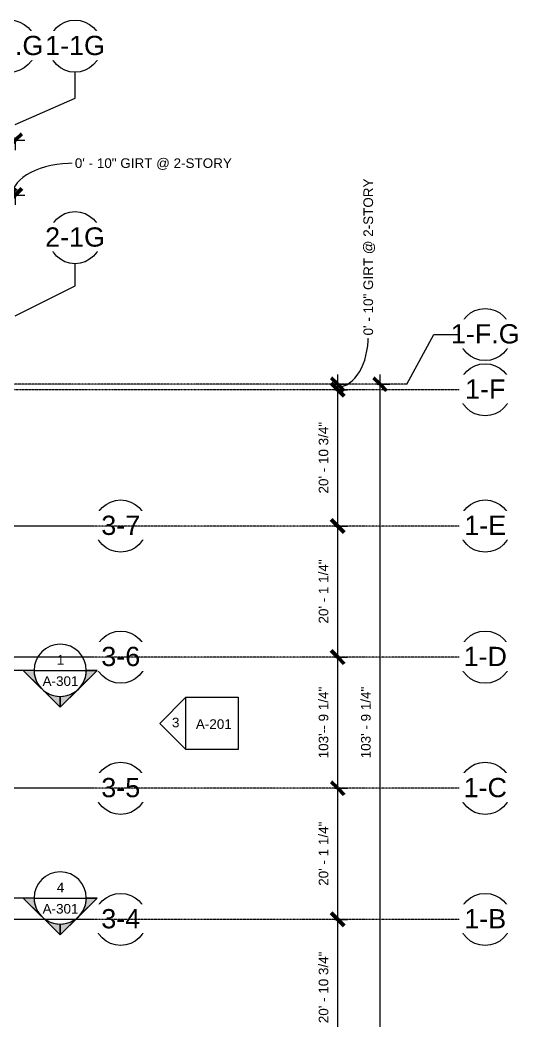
# Model space of a CAD drawing. Header units: inches. Extents: x 21341 to 27231, y -23509 to -20035.
# Drawn here: x 26290 to 27230, y -22296 to -20454 of the extents above; entities that cross this region are included whole.
import ezdxf

# ---------------------------------------------------------------- set-up
doc = ezdxf.new("R2010")
doc.units = ezdxf.units.IN
doc.header["$MEASUREMENT"] = 0
doc.linetypes.add('Grid Line 1_2_', pattern=[0.875, 0.5, -0.125, 0.125, -0.125])
for name, color, linetype, lineweight in [('A-ANNO-DIMS', 211, 'Continuous', 9), ('A-ANNO-DIMS-192', 211, 'Continuous', 9), ('G-ANNO-SYMB', 111, 'Continuous', 9), ('S-GRID', 1, 'Continuous', 9), ('S-GRID-IDEN', 1, 'Continuous', 9)]:
    doc.layers.add(name, color=color, linetype=linetype, lineweight=lineweight)
doc.styles.add('Arial', font='arial.ttf', dxfattribs={"height": 35.407186})
doc.styles.add('Arial_1', font='arial.ttf', dxfattribs={"height": 17.703593})
doc.dimstyles.new('Linear_-_3_32__Arial', dxfattribs={"dimscale": 12, "dimtxt": 18, "dimasz": 2, "dimexe": 1.5, "dimexo": 1, "dimgap": 1, "dimtad": 1, "dimdec": 4, "dimrnd": 0.0625, "dimzin": 1, "dimdsep": 46, "dimlunit": 4, "dimtxsty": 'Arial_1', "dimblk1": 'OBLIQUE', "dimblk2": 'OBLIQUE', "dimsah": 1, "dimcen": 0.09, "dimdle": 1.5, "dimazin": 0, "dimtfac": 1, "dimtdec": 4, "dimtix": 1, "dimtmove": 1, "dimatfit": 3, "dimfxl": 1, "dimtvp": 1, "dimtfill": 1, "dimfrac": 2, "dimtolj": 1, "dimtzin": 0, "dimarcsym": 2})
doc.dimstyles.new('Linear_-_3_32__Arial_1', dxfattribs={"dimscale": 12, "dimtxt": 18, "dimasz": 2, "dimexe": 1.5, "dimexo": 1, "dimgap": 1, "dimtad": 1, "dimdec": 4, "dimrnd": 0.0625, "dimzin": 1, "dimdsep": 46, "dimlunit": 4, "dimtxsty": 'Arial_1', "dimblk1": 'OBLIQUE', "dimblk2": 'OBLIQUE', "dimsah": 1, "dimcen": 0.09, "dimdle": 1.5, "dimazin": 0, "dimtfac": 1, "dimtdec": 4, "dimtix": 1, "dimtmove": 0, "dimatfit": 3, "dimfxl": 1, "dimtvp": 1, "dimtfill": 1, "dimfrac": 2, "dimtolj": 1, "dimtzin": 0, "dimarcsym": 2})

# ---------------------------------------------------------------- blocks, each defined once
blk = doc.blocks.new('Grid - Grid Head - Circle-14747-First Floor Plan')
at = {"layer": 'S-GRID-IDEN'}
blk.add_circle((0, 0), 0.25, dxfattribs=at)
blk = doc.blocks.new('Section - Section Head - Filled-1526-First Floor Plan')
at = {"layer": 'G-ANNO-SYMB'}
h = blk.add_hatch(color=256, dxfattribs=at)
edge = h.paths.add_edge_path(flags=0)
edge.add_line((-0.4268, 0.1768), (-0.25, 0.3536))
edge.add_line((-0.25, 0.3536), (-0.25, 0.25))
edge.add_arc((-0.25, 0), 0.25, 90, 135)
h = blk.add_hatch(color=256, dxfattribs=at)
edge = h.paths.add_edge_path(flags=0)
edge.add_arc((-0.25, 0), 0.25, 45, 90)
edge.add_line((-0.25, 0.25), (-0.25, 0.3536))
edge.add_line((-0.25, 0.3536), (-0.0732, 0.1768))
h = blk.add_hatch(color=256, dxfattribs=at)
edge = h.paths.add_edge_path(flags=0)
edge.add_arc((-0.25, 0), 0.2503, 137.9216, 180)
edge.add_line((-0.5003, 0), (-0.6036, 0))
edge.add_line((-0.6036, 0), (-0.4358, 0.1678))
h = blk.add_hatch(color=256, dxfattribs=at)
edge = h.paths.add_edge_path(flags=0)
edge.add_line((-0.0642, 0.1678), (0.1036, 0))
edge.add_line((0.1036, 0), (0.0003, 0))
edge.add_arc((-0.25, 0), 0.2503, 0, 42.0784)
for p, q in [((-0.25, 0.3536), (-0.6036, 0)), ((-0.25, 0.3536), (-0.4268, 0.1768)), ((-0.25, 0.3536), (0.1036, 0)), ((-0.25, 0.25), (-0.25, 0.3536)), ((-0.0732, 0.1768), (-0.25, 0.3536)), ((-0.25, 0.3536), (-0.25, 0.25)), ((-0.4358, 0.1678), (-0.6036, 0)), ((0.1036, 0), (-0.0642, 0.1678)), ((-0.6036, 0), (-0.5003, 0)), ((0.0003, 0), (0.1036, 0)), ((-0.5, 0), (-0.6036, 0)), ((0, 0), (0.1036, 0))]:
    blk.add_line(p, q, dxfattribs=at)
for radius, start, end in [(0.25, 360, 180), (0.25, 90, 135), (0.25, 45, 90), (0.2503, 137.9216, 180), (0.2503, 0, 42.0784), (0.25, 180, 360)]:
    blk.add_arc((-0.25, 0), radius, start, end, dxfattribs=at)
blk = doc.blocks.new('Elevation - Detail Number-93309-First Floor Plan')
at = {"layer": 'G-ANNO-SYMB'}
for p, q in [((-0.25, -0.25), (-0.25, 0.25)), ((-0.25, 0.25), (0.25, 0.25)), ((0.25, 0.25), (0.25, -0.25)), ((0.25, -0.25), (-0.25, -0.25))]:
    blk.add_line(p, q, dxfattribs=at)
blk = doc.blocks.new('Elevation - Detail Number-93036-First Floor Plan')
at = {"layer": 'G-ANNO-SYMB'}
for p, q in [((0, 0.25), (-0.25, 0)), ((0.25, 0), (0, 0.25)), ((-0.25, 0), (0.25, 0))]:
    blk.add_line(p, q, dxfattribs=at)
blk = doc.blocks.new('DIMBLOCK37-First Floor Plan')
at = {"layer": 'A-ANNO-DIMS-192', "lineweight": 50}
for p, q in [((26874.4, -22108.8), (26862.4, -22096.8)), ((26874.4, -22108.8), (26886.4, -22120.8)), ((26874.4, -22359.6), (26862.4, -22347.6)), ((26874.4, -22359.6), (26886.4, -22371.6))]:
    blk.add_line(p, q, dxfattribs=at)
at = {"layer": 'A-ANNO-DIMS-192'}
for p, q in [((26869.4, -22108.8), (26892.4, -22108.8)), ((26874.4, -22108.8), (26869.4, -22108.8)), ((26874.4, -22359.6), (26874.4, -22108.8)), ((26869.4, -22359.6), (26892.4, -22359.6)), ((26874.4, -22359.6), (26869.4, -22359.6))]:
    blk.add_line(p, q, dxfattribs=at)
at = {"layer": 'A-ANNO-DIMS-192', "color": 0, "insert": (26839.4, -22299.7), "char_height": 17.704, "width": 157.182, "attachment_point": 1, "rotation": 90, "line_spacing_factor": 0.938532, "style": 'Arial_1', "bg_fill": 3, "box_fill_scale": 1.25, "bg_fill_color": 0, "bg_fill_transparency": 0}
blk.add_mtext('20\' - 10 3/4"', dxfattribs=at)
blk = doc.blocks.new('_Oblique')
at = {"color": 0, "linetype": 'ByBlock', "lineweight": -2}
blk.add_line((-0.5, -0.5), (0.5, 0.5), dxfattribs=at)
blk = doc.blocks.new('DIMBLOCK38-First Floor Plan')
at = {"layer": 'A-ANNO-DIMS-192', "lineweight": 50}
for p, q in [((26874.4, -21867.6), (26862.4, -21855.6)), ((26874.4, -21867.6), (26886.4, -21879.6)), ((26874.4, -22108.8), (26862.4, -22096.8)), ((26874.4, -22108.8), (26886.4, -22120.8))]:
    blk.add_line(p, q, dxfattribs=at)
at = {"layer": 'A-ANNO-DIMS-192'}
for p, q in [((26869.4, -21867.6), (26892.4, -21867.6)), ((26874.4, -21867.6), (26869.4, -21867.6)), ((26874.4, -22108.8), (26874.4, -21867.6)), ((26869.4, -22108.8), (26892.4, -22108.8)), ((26874.4, -22108.8), (26869.4, -22108.8))]:
    blk.add_line(p, q, dxfattribs=at)
at = {"layer": 'A-ANNO-DIMS-192', "color": 0, "insert": (26839.4, -22046.9), "char_height": 17.704, "width": 140.898, "attachment_point": 1, "rotation": 90, "line_spacing_factor": 0.938532, "style": 'Arial_1', "bg_fill": 3, "box_fill_scale": 1.25, "bg_fill_color": 0, "bg_fill_transparency": 0}
blk.add_mtext('20\' - 1 1/4"', dxfattribs=at)
blk = doc.blocks.new('DIMBLOCK39-First Floor Plan')
at = {"layer": 'A-ANNO-DIMS-192', "lineweight": 50}
for p, q in [((26874.4, -21626.3), (26862.4, -21614.3)), ((26874.4, -21626.3), (26886.4, -21638.3)), ((26874.4, -21867.6), (26862.4, -21855.6)), ((26874.4, -21867.6), (26886.4, -21879.6))]:
    blk.add_line(p, q, dxfattribs=at)
at = {"layer": 'A-ANNO-DIMS-192'}
for p, q in [((26869.4, -21626.3), (26892.4, -21626.3)), ((26874.4, -21626.3), (26869.4, -21626.3)), ((26874.4, -21867.6), (26874.4, -21626.3)), ((26869.4, -21867.6), (26892.4, -21867.6)), ((26874.4, -21867.6), (26869.4, -21867.6))]:
    blk.add_line(p, q, dxfattribs=at)
at = {"layer": 'A-ANNO-DIMS-192', "color": 0, "insert": (26839.4, -21805.6), "char_height": 17.704, "width": 140.898, "attachment_point": 1, "rotation": 90, "line_spacing_factor": 0.938532, "style": 'Arial_1', "bg_fill": 3, "box_fill_scale": 1.25, "bg_fill_color": 0, "bg_fill_transparency": 0}
blk.add_mtext('20\' - 1 1/4"', dxfattribs=at)
blk = doc.blocks.new('DIMBLOCK40-First Floor Plan')
at = {"layer": 'A-ANNO-DIMS-192', "lineweight": 50}
for p, q in [((26874.4, -21385.1), (26862.4, -21373.1)), ((26874.4, -21385.1), (26886.4, -21397.1)), ((26874.4, -21626.3), (26862.4, -21614.3)), ((26874.4, -21626.3), (26886.4, -21638.3))]:
    blk.add_line(p, q, dxfattribs=at)
at = {"layer": 'A-ANNO-DIMS-192'}
for p, q in [((26869.4, -21385.1), (26892.4, -21385.1)), ((26874.4, -21385.1), (26869.4, -21385.1)), ((26874.4, -21626.3), (26874.4, -21385.1)), ((26869.4, -21626.3), (26892.4, -21626.3)), ((26874.4, -21626.3), (26869.4, -21626.3))]:
    blk.add_line(p, q, dxfattribs=at)
at = {"layer": 'A-ANNO-DIMS-192', "color": 0, "insert": (26839.4, -21564.4), "char_height": 17.704, "width": 140.898, "attachment_point": 1, "rotation": 90, "line_spacing_factor": 0.938532, "style": 'Arial_1', "bg_fill": 3, "box_fill_scale": 1.25, "bg_fill_color": 0, "bg_fill_transparency": 0}
blk.add_mtext('20\' - 1 1/4"', dxfattribs=at)
blk = doc.blocks.new('DIMBLOCK41-First Floor Plan')
at = {"layer": 'A-ANNO-DIMS-192', "lineweight": 50}
for p, q in [((26874.4, -21134.3), (26862.4, -21122.3)), ((26874.4, -21134.3), (26886.4, -21146.3)), ((26874.4, -21385.1), (26862.4, -21373.1)), ((26874.4, -21385.1), (26886.4, -21397.1))]:
    blk.add_line(p, q, dxfattribs=at)
at = {"layer": 'A-ANNO-DIMS-192'}
for p, q in [((26869.4, -21134.3), (26892.4, -21134.3)), ((26874.4, -21134.3), (26869.4, -21134.3)), ((26874.4, -21385.1), (26874.4, -21134.3)), ((26869.4, -21385.1), (26892.4, -21385.1)), ((26874.4, -21385.1), (26869.4, -21385.1))]:
    blk.add_line(p, q, dxfattribs=at)
at = {"layer": 'A-ANNO-DIMS-192', "color": 0, "insert": (26839.4, -21325.2), "char_height": 17.704, "width": 157.182, "attachment_point": 1, "rotation": 90, "line_spacing_factor": 0.938532, "style": 'Arial_1', "bg_fill": 3, "box_fill_scale": 1.25, "bg_fill_color": 0, "bg_fill_transparency": 0}
blk.add_mtext('20\' - 10 3/4"', dxfattribs=at)
blk = doc.blocks.new('DIMBLOCK42-First Floor Plan')
at = {"layer": 'A-ANNO-DIMS-192', "lineweight": 50}
for p, q in [((26874.4, -21124.3), (26862.4, -21112.3)), ((26874.4, -21134.3), (26862.4, -21122.3)), ((26874.4, -21124.3), (26886.4, -21136.3)), ((26874.4, -21134.3), (26886.4, -21146.3))]:
    blk.add_line(p, q, dxfattribs=at)
at = {"layer": 'A-ANNO-DIMS-192'}
for p, q in [((26874.4, -21134.3), (26874.4, -21106.3)), ((26869.4, -21124.3), (26892.4, -21124.3)), ((26874.4, -21124.3), (26869.4, -21124.3)), ((26869.4, -21134.3), (26892.4, -21134.3)), ((26874.4, -21134.3), (26869.4, -21134.3))]:
    blk.add_line(p, q, dxfattribs=at)
blk.add_ellipse((26874.4, -21034.4), major_axis=(0, 94.9), ratio=0.593914, start_param=3.141593, end_param=4.712389, dxfattribs=at)
at = {"layer": 'A-ANNO-DIMS-192', "color": 0, "insert": (26921.7, -21034.4), "char_height": 17.704, "width": 344.271, "attachment_point": 1, "rotation": 90, "line_spacing_factor": 0.938532, "style": 'Arial_1', "bg_fill": 3, "box_fill_scale": 1.25, "bg_fill_color": 0, "bg_fill_transparency": 0}
blk.add_mtext('0\' - 10" GIRT @ 2-STORY', dxfattribs=at)
blk = doc.blocks.new('DIMBLOCK43-First Floor Plan')
at = {"layer": 'A-ANNO-DIMS-192', "lineweight": 50}
for p, q in [((26874.4, -21124.3), (26862.4, -21112.3)), ((26874.4, -21124.3), (26886.4, -21136.3)), ((26874.4, -22369.6), (26862.4, -22357.6)), ((26874.4, -22369.6), (26886.4, -22381.6))]:
    blk.add_line(p, q, dxfattribs=at)
at = {"layer": 'A-ANNO-DIMS-192'}
for p, q in [((26874.4, -22387.6), (26874.4, -21106.3)), ((26869.4, -21124.3), (26892.4, -21124.3)), ((26874.4, -21124.3), (26869.4, -21124.3)), ((26869.4, -22369.6), (26892.4, -22369.6)), ((26874.4, -22369.6), (26869.4, -22369.6))]:
    blk.add_line(p, q, dxfattribs=at)
at = {"layer": 'A-ANNO-DIMS-192', "color": 0, "insert": (26839.4, -21812.4), "char_height": 17.704, "width": 157.182, "attachment_point": 1, "rotation": 90, "line_spacing_factor": 0.938532, "style": 'Arial_1', "bg_fill": 3, "box_fill_scale": 1.25, "bg_fill_color": 0, "bg_fill_transparency": 0}
blk.add_mtext('103\' - 9 1/4"', dxfattribs=at)
blk = doc.blocks.new('DIMBLOCK66-First Floor Plan')
at = {"layer": 'A-ANNO-DIMS-192', "lineweight": 50}
for p, q in [((26271.4, -20776), (26283.4, -20764)), ((26281.4, -20776), (26293.4, -20764)), ((26271.4, -20776), (26259.4, -20788)), ((26281.4, -20776), (26269.4, -20788))]:
    blk.add_line(p, q, dxfattribs=at)
at = {"layer": 'A-ANNO-DIMS-192'}
for p, q in [((26271.4, -20771.1), (26271.4, -20794)), ((26271.4, -20776), (26271.4, -20771.1)), ((26281.4, -20771.1), (26281.4, -20794)), ((26281.4, -20776), (26281.4, -20771.1)), ((26271.4, -20776), (26299.4, -20776))]:
    blk.add_line(p, q, dxfattribs=at)
blk.add_ellipse((26391.1, -20776), major_axis=(114.7, 0), ratio=0.509518, start_param=1.570796, end_param=3.141593, dxfattribs=at)
at = {"layer": 'A-ANNO-DIMS-192', "color": 0, "insert": (26391.1, -20708.5), "char_height": 17.704, "width": 344.271, "attachment_point": 1, "line_spacing_factor": 0.938532, "style": 'Arial_1', "bg_fill": 3, "box_fill_scale": 1.25, "bg_fill_color": 0, "bg_fill_transparency": 0}
blk.add_mtext('0\' - 10" GIRT @ 2-STORY', dxfattribs=at)
blk = doc.blocks.new('DIMBLOCK67-First Floor Plan')
at = {"layer": 'A-ANNO-DIMS-192', "lineweight": 50}
for p, q in [((26952.2, -21124.3), (26940.2, -21112.3)), ((26952.2, -21124.3), (26964.2, -21136.3)), ((26952.2, -22369.6), (26940.2, -22357.6)), ((26952.2, -22369.6), (26964.2, -22381.6))]:
    blk.add_line(p, q, dxfattribs=at)
at = {"layer": 'A-ANNO-DIMS-192'}
for p, q in [((26952.2, -22387.6), (26952.2, -21106.3)), ((26947.2, -21124.3), (26970.2, -21124.3)), ((26952.2, -21124.3), (26947.2, -21124.3)), ((26947.2, -22369.6), (26970.2, -22369.6)), ((26952.2, -22369.6), (26947.2, -22369.6))]:
    blk.add_line(p, q, dxfattribs=at)
at = {"layer": 'A-ANNO-DIMS-192', "color": 0, "insert": (26917.2, -21812.4), "char_height": 17.704, "width": 157.182, "attachment_point": 1, "rotation": 90, "line_spacing_factor": 0.938532, "style": 'Arial_1', "bg_fill": 3, "box_fill_scale": 1.25, "bg_fill_color": 0, "bg_fill_transparency": 0}
blk.add_mtext('103\' - 9 1/4"', dxfattribs=at)
blk = doc.blocks.new('DIMBLOCK68-First Floor Plan')
at = {"layer": 'A-ANNO-DIMS-192'}
for p, q in [((22763.4, -20675.4), (26299.4, -20675.4)), ((22781.4, -20670.4), (22781.4, -20693.4)), ((22781.4, -20675.4), (22781.4, -20670.4)), ((26281.4, -20670.4), (26281.4, -20693.4)), ((26281.4, -20675.4), (26281.4, -20670.4))]:
    blk.add_line(p, q, dxfattribs=at)
at = {"layer": 'A-ANNO-DIMS-192', "lineweight": 50}
for p, q in [((22781.4, -20675.4), (22769.4, -20687.4)), ((22781.4, -20675.4), (22793.4, -20663.4)), ((26281.4, -20675.4), (26269.4, -20687.4)), ((26281.4, -20675.4), (26293.4, -20663.4))]:
    blk.add_line(p, q, dxfattribs=at)
at = {"layer": 'A-ANNO-DIMS-192', "color": 0, "insert": (24486.4, -20640.4), "char_height": 17.7, "width": 108, "attachment_point": 1, "line_spacing_factor": 0.938532, "style": 'Arial_1', "bg_fill": 3, "box_fill_scale": 1.25, "bg_fill_color": 0, "bg_fill_transparency": 0}
blk.add_mtext('291\' - 8"', dxfattribs=at)

msp = doc.modelspace()

# ---------------------------------------------------------------- linework, layer by layer
at = {"layer": 'G-ANNO-SYMB'}
for p, q in [((26316.22594, -21650.52261), (22005.48674, -21650.52261)), ((26316.22594, -21650.52261), (26412.22594, -21650.52261)), ((26316.22594, -22069.38846), (22005.48674, -22069.38846)), ((26316.22594, -22069.38846), (26412.22594, -22069.38846))]:
    msp.add_line(p, q, dxfattribs=at)
at = {"layer": 'S-GRID'}
for p, q in [((26391.54498, -20598.05281), (26391.54498, -20550.05281)), ((26281.39023, -20646.05281), (26391.54498, -20598.05281)), ((26391.54498, -20943.0857), (26391.54498, -20902.42781)), ((26281.39023, -20998.42781), (26391.54498, -20943.0857)), ((27001.46684, -21124.30281), (27051.20037, -21032.74918))]:
    msp.add_line(p, q, dxfattribs=at)
at = {"layer": 'S-GRID', "linetype": 'Grid Line 1_2_'}
msp.add_line((27001.46684, -21124.30281), (22748.01523, -21124.30281), dxfattribs=at)

# ---------------------------------------------------------------- block references
at = {"layer": 'G-ANNO-SYMB', "xscale": 191.9999999999999, "yscale": 191.9999999999999, "zscale": 191.9999999999999}
msp.add_blockref('Elevation - Detail Number-93309-First Floor Plan', (26643.45732, -21748.17163), dxfattribs=at)
at = {"layer": 'S-GRID-IDEN', "xscale": 191.9999999999999, "yscale": 191.9999999999999, "zscale": 191.9999999999999}
for p in [(26391.54498, -20502.05281), (26391.54498, -20854.42781)]:
    msp.add_blockref('Grid - Grid Head - Circle-14747-First Floor Plan', p, dxfattribs=at)
for p, rotation in [((27145.46684, -21032.74918), 89.99999999999982), ((27145.46684, -21134.30281), 89.99999999999982), ((26475.34156, -21385.05281), 89.99999999999984), ((27145.46684, -21385.05281), 89.99999999999984), ((26475.34156, -21626.30281), 89.99999999999984), ((27145.46684, -21626.30281), 89.99999999999984), ((26475.34156, -21867.55281), 89.99999999999984), ((27145.46684, -21867.55281), 89.99999999999984), ((26475.34156, -22108.80281), 89.99999999999984), ((27145.46684, -22108.80281), 89.99999999999984)]:
    msp.add_blockref('Grid - Grid Head - Circle-14747-First Floor Plan', p, dxfattribs=dict(at, rotation=rotation))

# ---------------------------------------------------------------- texts
at = {"layer": 'G-ANNO-SYMB', "attachment_point": 2, "line_spacing_factor": 0.938532, "style": 'Arial_1'}
for s, insert, char_height, width in [('1', (26364.84068, -21622.18436), 17.70359, 16.416), ('A-301', (26364.84068, -21661.45685), 17.703593, 78.624), ('4', (26364.84068, -22041.05021), 17.70359, 16.416), ('A-301', (26364.84068, -22080.32269), 17.703593, 78.624)]:
    msp.add_mtext(s, dxfattribs=dict(at, insert=insert, char_height=char_height, width=width))

# ---------------------------------------------------------------- dimensions: what is measured, and where the dimension line sits
at = {"layer": 'A-ANNO-DIMS'}
dim = msp.add_linear_dim(base=(26281.39023, -20776.031), p1=(26271.39023, -20759.06044), p2=(26281.39023, -20759.06044), dimstyle='Linear_-_3_32__Arial', override={"dimpost": '<>GIRT @ 2-STORY', "dimfxl": 10}, dxfattribs=at)
dim.commit()
dim.dimension.update_dxf_attribs({"geometry": 'DIMBLOCK66-First Floor Plan', "text_midpoint": (26563.22133, -20720.27485), "dimtype": 160})

# ---------------------------------------------------------------- next in the draw order: texts
at = {"layer": 'G-ANNO-SYMB', "insert": (26646.65246, -21740.54476), "char_height": 17.703593, "width": 78.624, "attachment_point": 2, "line_spacing_factor": 0.938532, "style": 'Arial_1', "bg_fill": 3, "box_fill_scale": 1.25, "bg_fill_color": 0, "bg_fill_transparency": 0}
msp.add_mtext('A-201', dxfattribs=at)
at = {"layer": 'S-GRID-IDEN', "char_height": 35.407186, "attachment_point": 2, "line_spacing_factor": 0.938532, "style": 'Arial', "bg_fill": 3, "box_fill_scale": 1.25, "bg_fill_color": 0, "bg_fill_transparency": 0}
for s, insert, width in [('1-1G', (26391.53575, -20483.17907), 130.896), ('2-1G', (26391.53575, -20835.55407), 130.896), ('1-F.G', (27145.66183, -21013.68969), 150.336), ('1-F', (27145.66183, -21115.24331), 88.128), ('3-7', (26475.53654, -21365.99331), 85.104), ('1-E', (27145.66183, -21365.99331), 91.584), ('3-6', (26475.53654, -21607.24331), 85.104), ('1-D', (27145.66183, -21607.24331), 94.608), ('3-5', (26475.53654, -21848.49331), 85.104), ('1-C', (27145.66183, -21848.49331), 94.608), ('3-4', (26475.53654, -22089.74331), 85.104), ('1-B', (27145.66183, -22089.74331), 91.584)]:
    msp.add_mtext(s, dxfattribs=dict(at, insert=insert, width=width))

# ---------------------------------------------------------------- next in the draw order: dimensions: what is measured, and where the dimension line sits
at = {"layer": 'A-ANNO-DIMS'}
dim = msp.add_linear_dim(base=(26281.39023, -20675.36063), p1=(22781.39023, -20658.39007), p2=(26281.39023, -20658.39007), dimstyle='Linear_-_3_32__Arial_1', override={"dimpost": '<>', "dimfxl": 3500}, dxfattribs=at)
dim.commit()
dim.dimension.update_dxf_attribs({"geometry": 'DIMBLOCK68-First Floor Plan', "text_midpoint": (24531.39023, -20654.32166)})

# ---------------------------------------------------------------- next in the draw order: linework, layer by layer
at = {"layer": 'S-GRID'}
msp.add_line((27051.20037, -21032.74918), (27097.46684, -21032.74918), dxfattribs=at)
at = {"layer": 'S-GRID', "linetype": 'Grid Line 1_2_'}
for p, q in [((27097.46684, -21134.30281), (22748.01523, -21134.30281)), ((26427.34156, -21385.05281), (21471.35909, -21385.05281)), ((27097.46684, -21385.05281), (21928.01523, -21385.05281)), ((26427.34156, -21626.30281), (21471.35909, -21626.30281)), ((27097.46684, -21626.30281), (21928.01523, -21626.30281)), ((26427.34156, -21867.55281), (21471.35909, -21867.55281)), ((27097.46684, -21867.55281), (21928.01523, -21867.55281)), ((26427.34156, -22108.80281), (21471.35909, -22108.80281)), ((27097.46684, -22108.80281), (21928.01523, -22108.80281))]:
    msp.add_line(p, q, dxfattribs=at)

# ---------------------------------------------------------------- next in the draw order: block references
at = {"layer": 'G-ANNO-SYMB', "xscale": 191.9999999999999, "yscale": 191.9999999999999, "zscale": 191.9999999999999}
for name, p, rotation in [('Section - Section Head - Filled-1526-First Floor Plan', (26316.22594, -21650.52261), 180), ('Elevation - Detail Number-93036-First Floor Plan', (26595.45732, -21748.17163), 90), ('Section - Section Head - Filled-1526-First Floor Plan', (26316.22594, -22069.38846), 180)]:
    msp.add_blockref(name, p, dxfattribs=dict(at, rotation=rotation))
at = {"layer": 'S-GRID-IDEN', "xscale": 191.9999999999999, "yscale": 191.9999999999999, "zscale": 191.9999999999999}
msp.add_blockref('Grid - Grid Head - Circle-14747-First Floor Plan', (26271.39023, -20502.05281), dxfattribs=at)

# ---------------------------------------------------------------- next in the draw order: texts
at = {"layer": 'G-ANNO-SYMB', "insert": (26576.54584, -21737.60129), "char_height": 17.70359, "width": 16.416, "attachment_point": 2, "line_spacing_factor": 0.938532, "style": 'Arial_1', "bg_fill": 3, "box_fill_scale": 1.25, "bg_fill_color": 0, "bg_fill_transparency": 0}
msp.add_mtext('3', dxfattribs=at)
at = {"layer": 'S-GRID-IDEN', "insert": (26271.381, -20483.17907), "char_height": 35.407186, "width": 147.312, "attachment_point": 2, "line_spacing_factor": 0.938532, "style": 'Arial', "bg_fill": 3, "box_fill_scale": 1.25, "bg_fill_color": 0, "bg_fill_transparency": 0}
msp.add_mtext('1-1.G', dxfattribs=at)

# ---------------------------------------------------------------- next in the draw order: dimensions: what is measured, and where the dimension line sits
at = {"layer": 'A-ANNO-DIMS'}
dim = msp.add_linear_dim(base=(26874.41129, -22108.80281), p1=(26857.44073, -22359.55281), p2=(26857.44073, -22108.80281), angle=90, dimstyle='Linear_-_3_32__Arial_1', override={"dimpost": '<>', "dimfxl": 250.75}, dxfattribs=at)
dim.commit()
dim.dimension.update_dxf_attribs({"geometry": 'DIMBLOCK37-First Floor Plan', "text_midpoint": (26853.25155, -22234.17781)})

# ---------------------------------------------------------------- next in the draw order: dimensions: what is measured, and where the dimension line sits
dim = msp.add_linear_dim(base=(26874.41129, -21867.55281), p1=(26857.44073, -22108.80281), p2=(26857.44073, -21867.55281), angle=90, dimstyle='Linear_-_3_32__Arial_1', override={"dimpost": '<>', "dimfxl": 241.25}, dxfattribs=at)
dim.commit()
dim.dimension.update_dxf_attribs({"geometry": 'DIMBLOCK38-First Floor Plan', "text_midpoint": (26853.25759, -21988.17781)})

# ---------------------------------------------------------------- next in the draw order: dimensions: what is measured, and where the dimension line sits
dim = msp.add_linear_dim(base=(26874.41129, -21626.30281), p1=(26857.44073, -21867.55281), p2=(26857.44073, -21626.30281), angle=90, dimstyle='Linear_-_3_32__Arial_1', override={"dimpost": '<>', "dimfxl": 241.25}, dxfattribs=at)
dim.commit()
dim.dimension.update_dxf_attribs({"geometry": 'DIMBLOCK39-First Floor Plan', "text_midpoint": (26853.25759, -21746.92781)})

# ---------------------------------------------------------------- next in the draw order: dimensions: what is measured, and where the dimension line sits
dim = msp.add_linear_dim(base=(26874.41129, -21385.05281), p1=(26857.44073, -21626.30281), p2=(26857.44073, -21385.05281), angle=90, dimstyle='Linear_-_3_32__Arial_1', override={"dimpost": '<>', "dimfxl": 241.25}, dxfattribs=at)
dim.commit()
dim.dimension.update_dxf_attribs({"geometry": 'DIMBLOCK40-First Floor Plan', "text_midpoint": (26853.25759, -21505.67781)})

# ---------------------------------------------------------------- next in the draw order: dimensions: what is measured, and where the dimension line sits
dim = msp.add_linear_dim(base=(26874.41129, -21134.30281), p1=(26857.44073, -21385.05281), p2=(26857.44073, -21134.30281), angle=90, dimstyle='Linear_-_3_32__Arial_1', override={"dimpost": '<>', "dimfxl": 250.75}, dxfattribs=at)
dim.commit()
dim.dimension.update_dxf_attribs({"geometry": 'DIMBLOCK41-First Floor Plan', "text_midpoint": (26853.25155, -21259.67781)})

# ---------------------------------------------------------------- next in the draw order: dimensions: what is measured, and where the dimension line sits
dim = msp.add_linear_dim(base=(26874.41129, -21124.30281), p1=(26857.44073, -21134.30281), p2=(26857.44073, -21124.30281), angle=90, dimstyle='Linear_-_3_32__Arial', override={"dimpost": '<>GIRT @ 2-STORY', "dimfxl": 10}, dxfattribs=at)
dim.commit()
dim.dimension.update_dxf_attribs({"geometry": 'DIMBLOCK42-First Floor Plan', "text_midpoint": (26933.45339, -20862.27368), "dimtype": 160, "text_rotation": 90})

# ---------------------------------------------------------------- next in the draw order: dimensions: what is measured, and where the dimension line sits
for base, p1, p2, picture, middle in [((26874.41129, -21124.30281), (26857.44073, -22369.55281), (26857.44073, -21124.30281), 'DIMBLOCK43-First Floor Plan', (26853.25155, -21746.92781)), ((26952.20448, -21124.30281), (26935.23392, -22369.55281), (26935.23392, -21124.30281), 'DIMBLOCK67-First Floor Plan', (26931.04474, -21746.92781))]:
    dim = msp.add_linear_dim(base=base, p1=p1, p2=p2, angle=90, dimstyle='Linear_-_3_32__Arial_1', override={"dimpost": '<>', "dimfxl": 1245.25}, dxfattribs=at)
    dim.commit()
    dim.dimension.update_dxf_attribs({"geometry": picture, "text_midpoint": middle})

doc.saveas('drawing.dxf')
